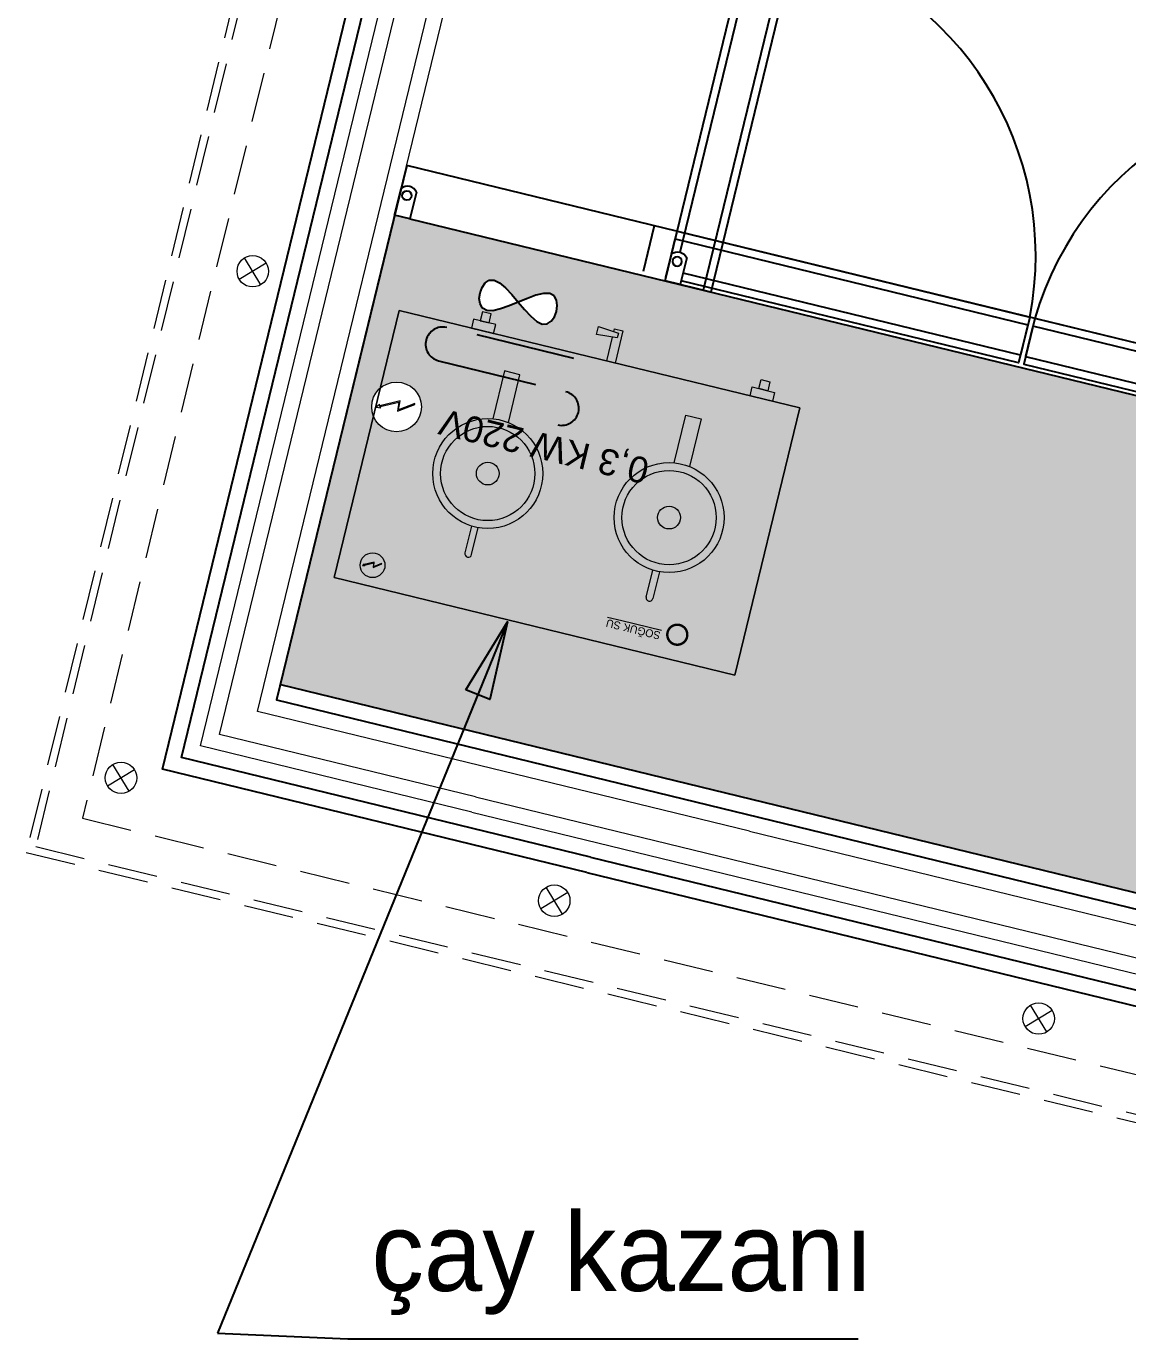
# Model space of a CAD drawing. Header units: millimetres. Extents: x 4980 to 19099, y 3891 to 5773.
# Drawn here: x 12051.6 to 12191.8, y 4496 to 4663.1 of the extents above; entities that cross this region are included whole.
import ezdxf

# ---------------------------------------------------------------- set-up
doc = ezdxf.new("R2010")
doc.units = ezdxf.units.MM
doc.linetypes.add('DASHED', pattern=[19.05, 12.7, -6.35])
doc.linetypes.add('DASHED2', pattern=[9.525, 6.35, -3.175])
doc.layers.add('02_01 Thekeneinbauten_Stift_Nr__94', color=7, linetype='Continuous', lineweight=20, true_color=0x007e00)
doc.layers.add('Kitc-031 Müsteri Mevcut_Stift_Nr__30', color=7, linetype='Continuous', lineweight=20, true_color=0xfe7e00)
for name, color, linetype in [('Kıtc-002 Çizgi', 7, 'Continuous'), ('Kıtc-011 Elk Tes Yazı 001', 1, 'Continuous'), ('Kıtc-014 Elk Tes İşaretler', 1, 'Continuous')]:
    doc.layers.add(name, color=color, linetype=linetype)
for name, color, linetype, lineweight in [('no3_ahsap kesit on', 40, 'Continuous', 20), ('no3_tefriş ön kalın', 200, 'Continuous', 25), ('TES_SU', 150, 'Continuous', 25)]:
    doc.layers.add(name, color=color, linetype=linetype, lineweight=lineweight)
doc.styles.get("Standard").update_dxf_attribs({"font": 'stylu.ttf', "height": 10})
doc.dimstyles.new('ISO-25', dxfattribs={"dimtxt": 2.5, "dimasz": 5, "dimexe": 1.25, "dimexo": 0.625, "dimtad": 1, "dimdec": 0, "dimtxsty": 'Standard', "dimblk": 'ARCHTICK', "dimcen": 2.5, "dimclrd": 256, "dimclre": 256, "dimclrt": 256, "dimadec": 0, "dimazin": 0, "dimtfac": 1, "dimtdec": 0, "dimtmove": 0, "dimatfit": 3, "dimldrblk": 'ARCHTICK', "dimfxl": 1, "dimlwd": -1, "dimlwe": -1, "dimarcsym": 0})

# ---------------------------------------------------------------- blocks, each defined once
blk = doc.blocks.new('A$C4E3860C5')
at = {"layer": 'Kıtc-014 Elk Tes İşaretler', "linetype": 'Continuous', "lineweight": 0}
for p, q in [((2.9, 3.66), (0.96, 2.3)), ((1, 2.21), (2.81, 3.48)), ((2.81, 3.48), (2.9, 2.31)), ((3, 2.49), (2.9, 3.66)), ((2.9, 2.31), (5.24, 3.52)), ((5.18, 3.62), (3, 2.49)), ((5.66, 3.81), (5.09, 3.77)), ((5.09, 3.77), (5.17, 3.64)), ((5.17, 3.64), (5.34, 3.36)), ((5.24, 3.52), (5.19, 3.62)), ((5.34, 3.36), (5.66, 3.81)), ((0.96, 2.3), (1, 2.21))]:
    blk.add_line(p, q, dxfattribs=at)
blk.add_circle((3.16, 3.16), 3.16, dxfattribs=at)
blk = doc.blocks.new('A$C4C105235')
at = {"layer": 'Kıtc-002 Çizgi'}
for points in [[(2, 3), (2, 6.5), (0, 6.5), (0, 3)], [(0, 6), (0, 0), (46.2, 0), (46.2, 6), (2, 6)], [(0, 5), (0, 1), (46.2, 1), (46.2, 5), (2, 5)]]:
    blk.add_lwpolyline(points, dxfattribs=at)
blk.add_circle((0.93, 3.71), 0.596, dxfattribs=at)
blk.add_arc((1, 3.75), 1.25, 216.8699, 323.1301, dxfattribs=at)
blk = doc.blocks.new('A$C1FF566C6')
at = {"layer": 'Kıtc-002 Çizgi', "color": 254}
for points in [[(6, 45.5), (0, 45.5), (0, 0), (6, 0), (6, 45.5)], [(1, 41.5), (1, 0), (5, 0), (5, 45.5)]]:
    blk.add_lwpolyline(points, dxfattribs=at)
blk = doc.blocks.new('A$C68E4787B')
at = {"layer": 'Kıtc-002 Çizgi'}
for p, q in [((163.98, 107), (32.48, 107)), ((161.98, 45.5), (32.48, 45.5)), ((131.55, 39), (131.55, 45))]:
    blk.add_line(p, q, dxfattribs=at)
blk.add_lwpolyline([(32.48, 39), (163.98, 39), (163.98, 109), (32.48, 109)], close=True, dxfattribs=at)
at = {"layer": 'Kıtc-002 Çizgi', "linetype": 'DASHED'}
for points in [[(154.15, 62.19), (137.48, 62.19, -1), (137.48, 66.53)], [(137.48, 57.84), (154.15, 57.84, 1), (154.15, 62.19)]]:
    blk.add_lwpolyline(points, format="xyb", dxfattribs=at)
at = {"layer": 'Kıtc-002 Çizgi', "linetype": 'DASHED', "ltscale": 0.1}
blk.add_lwpolyline([(149.71, 50.53), (148.95, 50.7), (148.06, 51.16), (147.09, 51.8), (146.07, 52.53), (145.05, 53.27), (144.08, 53.91), (143.19, 54.36), (142.43, 54.53), (141.83, 54.36), (141.41, 53.91), (141.15, 53.27), (141.07, 52.53), (141.15, 51.8), (141.41, 51.16), (141.83, 50.7), (142.43, 50.53), (143.19, 50.7), (144.08, 51.16), (145.05, 51.8), (146.07, 52.53), (147.09, 53.27), (148.06, 53.91), (148.95, 54.36), (149.71, 54.53), (150.31, 54.36), (150.73, 53.91), (150.99, 53.27), (151.07, 52.53), (150.99, 51.8), (150.73, 51.16), (150.31, 50.7)], close=True, dxfattribs=at)
at = {"layer": 'Kıtc-002 Çizgi'}
blk.add_lwpolyline([(161.98, 42), (161.98, 45.5), (163.98, 45.5), (163.98, 42)], dxfattribs=at)
blk.add_circle((163.05, 42.72), 0.596, dxfattribs=at)
blk.add_arc((162.98, 42.75), 1.25, 216.8699, 323.1301, dxfattribs=at)
at = {"layer": 'Kıtc-002 Çizgi', "color": 254}
for centre, start, end in [((40.86, 40.86), 270.8691, 357.3948), ((123.17, 40.86), 182.6052, 269.1309)]:
    blk.add_arc(centre, 40.86, start, end, dxfattribs=at)
at = {"layer": 'Kıtc-002 Çizgi'}
for name, p in [('A$C4E3860C5', (154.81, 66)), ('A$C4C105235', (35.48, 39)), ('A$C1FF566C6', (35.48, 0))]:
    blk.add_blockref(name, p, dxfattribs=at)
at = {"layer": 'Kıtc-002 Çizgi', "xscale": -1}
for name, p in [('A$C4C105235', (128.55, 39)), ('A$C1FF566C6', (128.55, 0))]:
    blk.add_blockref(name, p, dxfattribs=at)
at = {"layer": 'Kıtc-011 Elk Tes Yazı 001', "insert": (124.92, 71.28), "char_height": 3.3081, "attachment_point": 1}
blk.add_mtext_dynamic_manual_height_columns('{\\f@Arial Unicode MS|b0|i0|c162|p34;0,3 KW 220V }', width=27.5245, gutter_width=50, heights=[0], dxfattribs=at)
blk = doc.blocks.new('A$C6760194A')
at = {"layer": 'Kıtc-014 Elk Tes İşaretler', "linetype": 'Continuous', "lineweight": 0}
for p, q in [((2.9, 3.66), (0.96, 2.3)), ((1, 2.21), (2.81, 3.48)), ((2.81, 3.48), (2.9, 2.31)), ((3, 2.49), (2.9, 3.66)), ((2.9, 2.31), (5.24, 3.52)), ((5.18, 3.62), (3, 2.49)), ((5.66, 3.81), (5.09, 3.77)), ((5.09, 3.77), (5.17, 3.64)), ((5.17, 3.64), (5.34, 3.36)), ((5.24, 3.52), (5.19, 3.62)), ((5.34, 3.36), (5.66, 3.81)), ((0.96, 2.3), (1, 2.21))]:
    blk.add_line(p, q, dxfattribs=at)
blk.add_circle((3.16, 3.16), 3.16, dxfattribs=at)
blk = doc.blocks.new('v-sg')
at = {"layer": 'TES_SU', "linetype": 'Continuous', "const_width": 1.2}
blk.add_lwpolyline([(-5, 0, 1), (5, 0, 1)], format="xyb", close=True, dxfattribs=at)
blk = doc.blocks.new('A$C1EED4EED')
at = {"layer": 'Kitc-031 Müsteri Mevcut_Stift_Nr__30'}
for points in [[(23.66, 38.24), (21.7, 38.72), (20.22, 32.63, -0.072213), (22.18, 32.16)], [(43.3, 27.02, -0.072213), (45.25, 26.54), (46.74, 32.63), (44.78, 33.1)]]:
    blk.add_hatch(color=256, dxfattribs=at).paths.add_polyline_path(points)
for points in [[(59.29, 34.01), (8.28, 46.42), (0, 12.41), (51.01, 0)], [(8.28, 46.42), (59.29, 34.01), (51.01, 0), (0, 12.41)], [(17.47, 44.18), (20.31, 43.49), (20.58, 44.63), (17.75, 45.32)], [(18.6, 45.11), (19.73, 44.83), (20.01, 45.97), (18.88, 46.24)], [(33.66, 44.37), (36.2, 43.54), (36.05, 42.93), (33.42, 43.36)], [(55.21, 36.2), (54.08, 36.48), (54.35, 37.61), (55.49, 37.33)], [(55.79, 34.86), (52.95, 35.55), (53.23, 36.68), (56.06, 35.99)]]:
    blk.add_lwpolyline(points, close=True, dxfattribs=at)
for points in [[(35.62, 43.73), (35.71, 44.08)], [(35.71, 44.08), (36.77, 43.83), (35.77, 39.73)], [(34.71, 39.99), (35.45, 43.03)], [(22.18, 32.16), (23.66, 38.24), (21.7, 38.72), (20.22, 32.63)], [(43.3, 27.02), (44.78, 33.1), (46.74, 32.63), (45.25, 26.54)], [(17.49, 18.98), (16.65, 15.56)], [(17.5, 15.35), (18.34, 18.77)], [(39.73, 9.94), (40.56, 13.36)], [(41.41, 13.16), (40.58, 9.73)]]:
    blk.add_lwpolyline(points, dxfattribs=at)
for centre, radius in [((19.56, 25.66), 7), ((19.56, 25.66), 6), ((19.56, 25.66), 1.45), ((42.64, 20.05), 7), ((42.64, 20.05), 6), ((42.64, 20.05), 1.45)]:
    blk.add_circle(centre, radius, dxfattribs=at)
for centre in [(17.08, 15.45), (40.15, 9.84)]:
    blk.add_arc(centre, 0.438, 166.3225, 346.3225, dxfattribs=at)
at = {"layer": 'Kitc-031 Müsteri Mevcut_Stift_Nr__30', "xscale": 0.5, "yscale": 0.5, "zscale": 0.5, "rotation": 166.322459021646}
blk.add_blockref('A$C6760194A', (6.8, 15.15), dxfattribs=at)
at = {"layer": 'Kitc-031 Müsteri Mevcut_Stift_Nr__30', "linetype": 'Continuous', "xscale": 0.2549349402009376, "yscale": 0.2549349402009376, "zscale": 0.2549349402009376, "rotation": 166.322459021646}
blk.add_blockref('v-sg', (43.69, 5.14), dxfattribs=at)
at = {"layer": 'Kitc-031 Müsteri Mevcut_Stift_Nr__30', "lineweight": 5, "insert": (41.39, 4.51), "char_height": 1, "attachment_point": 1, "rotation": 166.3225}
blk.add_mtext_dynamic_manual_height_columns('{\\L\\C5;SOĞUK SU}', width=14.9424, gutter_width=50, heights=[0], dxfattribs=at)

msp = doc.modelspace()

# ---------------------------------------------------------------- hatches: boundary and pattern name
h = msp.add_hatch()
h.set_pattern_fill('AR-CONC', color=6, scale=0.1)
h.set_pattern_definition([(50, (-592.883, -838.037), (18.218467, -1.593909), [1.905, -20.955]), (355, (-592.883, -838.037), (-3.524342, 19.105685), [1.524, -16.764058]), (100.45144, (-591.364, -838.17), (14.694125, 17.511775), [1.619, -17.809024]), (46.1842, (-592.883, -832.957), (27.107904, -4.204233), [2.8575, -31.4325]), (96.63556, (-590.624, -833.307), (23.740413, 24.742612), [2.4285, -26.71356]), (351.18415, (-592.883, -832.957), (23.740413, 24.74261), [2.285997, -25.145973]), (21, (-590.343, -834.227), (15.161439, -10.22652), [1.905, -20.955]), (326, (-590.343, -834.227), (6.180203, 18.418797), [1.524, -16.764]), (71.45144, (-589.079, -835.079), (21.341642, 8.192277), [1.619, -17.808994]), (37.5, (-592.8826, -838.0365), (0.3088603, 8.455504), [0, -16.5608, 0, -17.018, 0, -16.8275]), (7.5, (-592.883, -838.0365), (6.681966, 10.0180575), [0, -9.7028, 0, -16.1798, 0, -6.4135]), (327.5, (-598.547, -838.0365), (13.5590595, -0.5728744), [0, -6.35, 0, -19.812, 0, -26.289]), (317.5, (-601.087, -838.037), (14.812918, 2.542649), [0, -8.255, 0, -13.1572, 0, -18.669])])
h.paths.add_polyline_path([(12234.88, 4776.7), (12137.72, 4800.34), (12121.16, 4732.33), (12218.33, 4708.68)])
h.paths.add_polyline_path([(12342.29, 4750.56), (12234.88, 4776.7), (12218.33, 4708.68), (12325.74, 4682.54)])
h.paths.add_polyline_path([(12342.29, 4750.56), (12325.74, 4682.54), (12461.77, 4649.44), (12478.32, 4717.45)])
h.paths.add_polyline_path([(12413.8, 4718.75, -0.414214), (12418.63, 4721.69), (12459.44, 4711.76, -0.414214), (12462.38, 4706.92), (12452.45, 4666.11, -0.414214), (12447.62, 4663.17), (12406.81, 4673.11, -0.414214), (12403.87, 4677.94)], flags=16)
h.paths.add_polyline_path([(12458.16, 4704.87, -1), (12451.78, 4704.87, -1)], flags=0)
h.paths.add_polyline_path([(12429.27, 4596.85), (12306.96, 4594.94), (12306.96, 4526.85), (12429.27, 4526.85)])
h.paths.add_polyline_path([(12306.96, 4594.94), (12227.76, 4614.23), (12211.67, 4548.16), (12211.68, 4548.16), (12226.22, 4607.92), (12100.39, 4638.54), (12098.45, 4639.01), (12083.9, 4579.26), (12211.67, 4548.16), (12226.23, 4607.92), (12226.22, 4607.92), (12211.2, 4546.22), (12290.39, 4526.93)])
h.paths.add_polyline_path([(12118.16, 4625.18), (12117.25, 4625.14), (12116.55, 4625.49), (12115.8, 4626.14), (12115, 4626.99), (12114.19, 4627.95), (12113.03, 4627.47), (12111.93, 4627.08), (12110.96, 4626.85), (12109.81, 4626.87), (12109.18, 4627.98), (12109.38, 4629.53), (12110.22, 4630.72), (12111.13, 4630.75), (12111.82, 4630.41), (12112.58, 4629.76), (12113.38, 4628.9), (12114.19, 4627.95), (12115.35, 4628.42), (12116.45, 4628.81), (12117.42, 4629.05), (12118.57, 4629.03), (12119.19, 4627.92), (12119, 4626.36)], flags=16)
h.paths.add_polyline_path([(12095.54, 4614.61, -1), (12101.86, 4614.61, -1)], flags=16)
h.paths.add_polyline_path([(12101.04, 4614.93), (12098.83, 4614.06), (12099.01, 4615.22), (12096.63, 4614.64), (12096.63, 4614.62), (12096.68, 4614.47), (12096.12, 4614.57), (12096.53, 4614.93), (12096.59, 4614.75), (12099.15, 4615.37), (12098.97, 4614.22), (12101.02, 4615.02)], flags=0)
h.paths.add_polyline_path([(12132.59, 4609.74), (12104.53, 4616.57), (12102.67, 4608.94), (12130.74, 4602.11)], flags=24)

# ---------------------------------------------------------------- linework, layer by layer
at = {"layer": '02_01 Thekeneinbauten_Stift_Nr__94', "linetype": 'Continuous'}
for p, q in [((12081.43, 4630.16, 0), (12079.35, 4633.58, 0)), ((12082.1, 4632.91, 0), (12078.68, 4630.83, 0)), ((12065.33, 4568.42, 0), (12061.91, 4566.34, 0)), ((12064.66, 4565.67, 0), (12062.58, 4569.09, 0)), ((12119.82, 4550.04, 0), (12117.74, 4553.45, 0)), ((12120.49, 4552.78, 0), (12117.07, 4550.7, 0)), ((12181.49, 4535.03), (12179.41, 4538.45)), ((12182.16, 4537.78), (12178.74, 4535.7))]:
    msp.add_line(p, q, dxfattribs=at)
for centre in [(12080.39, 4631.87, 0), (12063.62, 4567.38, 0), (12118.78, 4551.74, 0), (12180.45, 4536.74)]:
    msp.add_circle(centre, 2, dxfattribs=at)
at = {"layer": 'no3_ahsap kesit on', "linetype": 'DASHED2'}
for points in [[(12112.05, 4806.59), (12051.56, 4557.88), (12287.57, 4500.48), (12432.75, 4500.48)], [(12113.02, 4806.35), (12052.76, 4558.62), (12287.69, 4501.48), (12431.04, 4501.48)], [(12117.81, 4805.19), (12058.71, 4562.24), (12288.28, 4506.4), (12429.27, 4506.4)]]:
    msp.add_lwpolyline(points, dxfattribs=at)
at = {"layer": 'no3_ahsap kesit on', "linetype": 'Continuous'}
for points in [[(12144.11, 4562.54), (12083.43, 4577.31), (12137.72, 4800.34)], [(12143.63, 4560.6), (12081.01, 4575.84), (12134.56, 4795.85)], [(12108.29, 4563.03), (12073.75, 4571.44), (12073.75, 4571.44), (12122.22, 4770.53)], [(12108.76, 4564.97), (12076.17, 4572.91), (12076.17, 4572.91), (12124.17, 4770.05)], [(12108.76, 4564.97), (12290.01, 4520.84), (12290.01, 4520.84), (12429.27, 4520.85)], [(12108.29, 4563.03), (12289.77, 4518.84), (12289.77, 4518.84), (12429.27, 4518.85)], [(12290.73, 4526.84), (12144.11, 4562.54)], [(12143.63, 4560.6), (12290.49, 4524.84), (12429.27, 4524.85)]]:
    msp.add_lwpolyline(points, dxfattribs=at)
at = {"layer": 'no3_tefriş ön kalın', "linetype": 'Continuous'}
for points in [[(12122.94, 4555.35), (12068.92, 4568.5), (12114.54, 4755.87)], [(12123.41, 4557.29), (12071.33, 4569.97), (12116.48, 4755.4)], [(12123.41, 4557.29), (12289.53, 4516.84), (12429.27, 4516.85)], [(12122.94, 4555.35), (12289.29, 4514.84), (12429.27, 4514.85)]]:
    msp.add_lwpolyline(points, dxfattribs=at)

# ---------------------------------------------------------------- block references
msp.add_blockref('A$C1EED4EED', (12090.75, 4580.46))
at = {"layer": 'Kıtc-002 Çizgi', "rotation": 166.3224590216462}
msp.add_blockref('A$C68E4787B', (12268.54, 4644.45), dxfattribs=at)

# ---------------------------------------------------------------- texts
at = {"insert": (12095.5, 4498.98), "char_height": 10, "attachment_point": 7}
msp.add_mtext('çay kazanı', dxfattribs=at)

# ---------------------------------------------------------------- leaders
at = {"annotation_type": 0, "has_hookline": 1, "hookline_direction": 0, "text_width": 61.98}
msp.add_leader([(12112.81, 4587.22), (12075.92, 4496.67), (12092.5, 4495.98)], dimstyle='ISO-25', override={"dimtxt": 10, "dimasz": 10, "dimgap": 3, "dimcen": 5, "dimldrblk": 'ClosedBlank', "dimfxl": 0, "dimtfillclr": 256}, dxfattribs=at)

doc.saveas('drawing.dxf')
